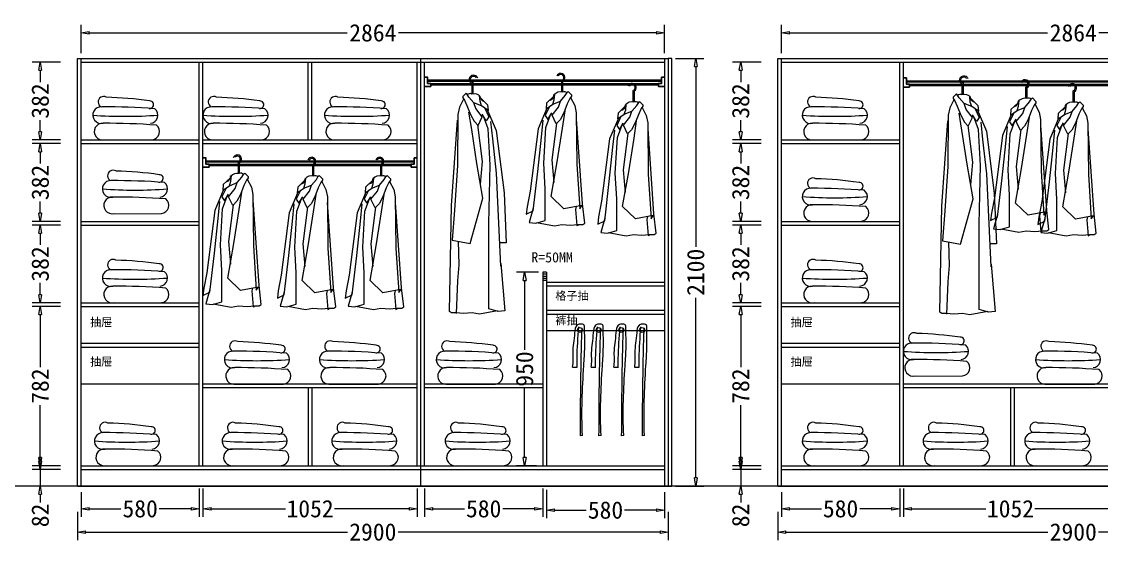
# Model space of a CAD drawing. Header units: millimetres. Extents: x 304407 to 361076, y -1262425 to -1203358.
# Drawn here: x 319507 to 324807, y -1252454 to -1249891 of the extents above; entities that cross this region are included whole.
import ezdxf

# ---------------------------------------------------------------- set-up
doc = ezdxf.new("R2010")
doc.units = ezdxf.units.MM
doc.header["$LTSCALE"] = 20
doc.layers.get('Defpoints').update_dxf_attribs({"color": 250})
for name, color, linetype in [('4', 1, 'Continuous'), ('6', 6, 'Continuous'), ('8', 8, 'Continuous'), ('LAYER10', 11, 'Continuous'), ('LAYER8', 11, 'Continuous'), ('图层3', 4, 'Continuous'), ('墙体', 40, 'Continuous')]:
    doc.layers.add(name, color=color, linetype=linetype)
doc.styles.get("Standard").update_dxf_attribs({"font": 'SimSun.ttf', "height": 85})
doc.styles.add('text', font='SimSun.ttf', dxfattribs={"height": 85})
doc.dimstyles.new('周文晶', dxfattribs={"dimtxt": 70, "dimasz": 40, "dimexe": 40, "dimexo": 30, "dimgap": 10, "dimtad": 0, "dimdec": 0, "dimtxsty": 'Standard', "dimblk": 'CLOSEDBLANK', "dimcen": 200, "dimclrd": 256, "dimclre": 256, "dimadec": 0, "dimazin": 0, "dimtfac": 1, "dimtdec": 0, "dimtmove": 0, "dimatfit": 3, "dimldrblk": 'CLOSEDBLANK', "dimfxl": 100, "dimfxlon": 1, "dimarcsym": 0})

# ---------------------------------------------------------------- blocks, each defined once
blk = doc.blocks.new('_ClosedBlank')
at = {"color": 0, "linetype": 'ByBlock', "lineweight": -2}
for p, q in [((-1, 0.17), (0, 0)), ((-1, 0.17), (-1, -0.17)), ((0, 0), (-1, -0.17))]:
    blk.add_line(p, q, dxfattribs=at)
blk = doc.blocks.new('*D2148')
at = {"lineweight": -2, "transparency": 16777216}
for p, q in [((320379.2, -1252184), (320379.2, -1252324)), ((319799.2, -1252202.4), (319799.2, -1252324)), ((319839.2, -1252284), (319995.1, -1252284)), ((320339.2, -1252284), (320183.2, -1252284))]:
    blk.add_line(p, q, dxfattribs=at)
at = {"layer": 'Defpoints', "color": 0, "transparency": 16777216}
for p in [(320379.2, -1252072.4), (319799.2, -1252172.4), (320379.2, -1252284)]:
    blk.add_point(p, dxfattribs=at)
at = {"lineweight": -2, "transparency": 16777216, "xscale": 40, "yscale": 40, "zscale": 40, "rotation": 180}
blk.add_blockref('_ClosedBlank', (319799.2, -1252284), dxfattribs=at)
at = {"lineweight": -2, "transparency": 16777216, "xscale": 40, "yscale": 40, "zscale": 40}
blk.add_blockref('_ClosedBlank', (320379.2, -1252284), dxfattribs=at)
at = {"color": 0, "transparency": 16777216, "insert": (320089.2, -1252284), "char_height": 85, "attachment_point": 5}
blk.add_mtext('580', dxfattribs=at)
blk = doc.blocks.new('*D2149')
at = {"lineweight": -2, "transparency": 16777216}
for p, q in [((321485.2, -1252184), (321485.2, -1252324)), ((322065.2, -1252184), (322065.2, -1252324)), ((321525.2, -1252284), (321681.1, -1252284)), ((322025.2, -1252284), (321869.2, -1252284))]:
    blk.add_line(p, q, dxfattribs=at)
at = {"layer": 'Defpoints', "color": 0, "transparency": 16777216}
for p in [(321485.2, -1250090.4), (322065.2, -1252072.4), (322065.2, -1252284)]:
    blk.add_point(p, dxfattribs=at)
at = {"lineweight": -2, "transparency": 16777216, "xscale": 40, "yscale": 40, "zscale": 40, "rotation": 180}
blk.add_blockref('_ClosedBlank', (321485.2, -1252284), dxfattribs=at)
at = {"lineweight": -2, "transparency": 16777216, "xscale": 40, "yscale": 40, "zscale": 40}
blk.add_blockref('_ClosedBlank', (322065.2, -1252284), dxfattribs=at)
at = {"color": 0, "transparency": 16777216, "insert": (321775.2, -1252284), "char_height": 85, "attachment_point": 5}
blk.add_mtext('580', dxfattribs=at)
blk = doc.blocks.new('*D2150')
at = {"lineweight": -2, "transparency": 16777216}
for p, q in [((319799.2, -1250047), (319799.2, -1249907)), ((322663.2, -1250047), (322663.2, -1249907)), ((319839.2, -1249947), (321105.5, -1249947)), ((322623.2, -1249947), (321356.9, -1249947))]:
    blk.add_line(p, q, dxfattribs=at)
at = {"layer": 'Defpoints', "color": 0, "transparency": 16777216}
for p in [(322663.2, -1249947), (319799.2, -1250090.4), (322663.2, -1250090.4)]:
    blk.add_point(p, dxfattribs=at)
at = {"lineweight": -2, "transparency": 16777216, "xscale": 40, "yscale": 40, "zscale": 40, "rotation": 180}
blk.add_blockref('_ClosedBlank', (319799.2, -1249947), dxfattribs=at)
at = {"lineweight": -2, "transparency": 16777216, "xscale": 40, "yscale": 40, "zscale": 40}
blk.add_blockref('_ClosedBlank', (322663.2, -1249947), dxfattribs=at)
at = {"color": 0, "transparency": 16777216, "insert": (321231.2, -1249947), "char_height": 85, "attachment_point": 5}
blk.add_mtext('2864', dxfattribs=at)
blk = doc.blocks.new('*D2151')
at = {"lineweight": -2, "transparency": 16777216}
for p, q in [((319781.2, -1252298.1), (319781.2, -1252438.1)), ((322681.2, -1252298.1), (322681.2, -1252438.1)), ((319821.2, -1252398.1), (321106.4, -1252398.1)), ((322641.2, -1252398.1), (321355.9, -1252398.1))]:
    blk.add_line(p, q, dxfattribs=at)
at = {"layer": 'Defpoints', "color": 0, "transparency": 16777216}
for p in [(319781.2, -1252172.4), (322681.2, -1252172.4), (322681.2, -1252398.1)]:
    blk.add_point(p, dxfattribs=at)
at = {"lineweight": -2, "transparency": 16777216, "xscale": 40, "yscale": 40, "zscale": 40, "rotation": 180}
blk.add_blockref('_ClosedBlank', (319781.2, -1252398.1), dxfattribs=at)
at = {"lineweight": -2, "transparency": 16777216, "xscale": 40, "yscale": 40, "zscale": 40}
blk.add_blockref('_ClosedBlank', (322681.2, -1252398.1), dxfattribs=at)
at = {"color": 0, "transparency": 16777216, "insert": (321231.2, -1252398.1), "char_height": 85, "attachment_point": 5}
blk.add_mtext('2900', dxfattribs=at)
blk = doc.blocks.new('*D2152')
at = {"lineweight": -2, "transparency": 16777216}
for p, q in [((322716.1, -1250072.4), (322856.1, -1250072.4)), ((322816.1, -1250112.4), (322816.1, -1250997.7)), ((322816.1, -1252132.4), (322816.1, -1251247.2)), ((322716.1, -1252172.4), (322856.1, -1252172.4))]:
    blk.add_line(p, q, dxfattribs=at)
at = {"layer": 'Defpoints', "color": 0, "transparency": 16777216}
for p in [(322681.2, -1250072.4), (322816.1, -1250072.4), (322681.2, -1252172.4)]:
    blk.add_point(p, dxfattribs=at)
at = {"lineweight": -2, "transparency": 16777216, "xscale": 40, "yscale": 40, "zscale": 40}
for p, rotation in [((322816.1, -1250072.4), 90), ((322816.1, -1252172.4), 270)]:
    blk.add_blockref('_ClosedBlank', p, dxfattribs=dict(at, rotation=rotation))
at = {"color": 0, "transparency": 16777216, "insert": (322816.1, -1251122.4), "char_height": 85, "attachment_point": 5, "rotation": 90}
blk.add_mtext('2100', dxfattribs=at)
blk = doc.blocks.new('*D2153')
at = {"lineweight": -2, "transparency": 16777216}
for p, q in [((322044.2, -1251122.4), (321936.2, -1251122.4)), ((321976.2, -1251162.4), (321976.2, -1251502.4)), ((321976.2, -1252032.4), (321976.2, -1251692.4)), ((322035.2, -1252072.4), (321936.2, -1252072.4))]:
    blk.add_line(p, q, dxfattribs=at)
at = {"layer": 'Defpoints', "color": 0, "transparency": 16777216}
for p in [(322074.2, -1251122.4), (321976.2, -1252072.4), (322065.2, -1252072.4)]:
    blk.add_point(p, dxfattribs=at)
at = {"lineweight": -2, "transparency": 16777216, "xscale": 40, "yscale": 40, "zscale": 40}
for p, rotation in [((321976.2, -1251122.4), 90), ((321976.2, -1252072.4), 270)]:
    blk.add_blockref('_ClosedBlank', p, dxfattribs=dict(at, rotation=rotation))
at = {"color": 0, "transparency": 16777216, "insert": (321976.2, -1251597.4), "char_height": 85, "attachment_point": 5, "rotation": 90}
blk.add_mtext('950', dxfattribs=at)
blk = doc.blocks.new('*D2154')
at = {"lineweight": -2, "transparency": 16777216}
for p, q in [((322083.2, -1252190.6), (322083.2, -1252330.6)), ((322663.2, -1252202.4), (322663.2, -1252330.6)), ((322123.2, -1252290.6), (322279.1, -1252290.6)), ((322623.2, -1252290.6), (322467.2, -1252290.6))]:
    blk.add_line(p, q, dxfattribs=at)
at = {"layer": 'Defpoints', "color": 0, "transparency": 16777216}
for p in [(322083.2, -1252072.4), (322663.2, -1252172.4), (322663.2, -1252290.6)]:
    blk.add_point(p, dxfattribs=at)
at = {"lineweight": -2, "transparency": 16777216, "xscale": 40, "yscale": 40, "zscale": 40, "rotation": 180}
blk.add_blockref('_ClosedBlank', (322083.2, -1252290.6), dxfattribs=at)
at = {"lineweight": -2, "transparency": 16777216, "xscale": 40, "yscale": 40, "zscale": 40}
blk.add_blockref('_ClosedBlank', (322663.2, -1252290.6), dxfattribs=at)
at = {"color": 0, "transparency": 16777216, "insert": (322373.2, -1252290.6), "char_height": 85, "attachment_point": 5}
blk.add_mtext('580', dxfattribs=at)
blk = doc.blocks.new('*D2155')
at = {"lineweight": -2, "transparency": 16777216}
for p, q in [((319598.9, -1252050.4), (319598.9, -1252010.4)), ((319698.9, -1252090.4), (319558.9, -1252090.4)), ((319598.9, -1252090.4), (319598.9, -1252172.4)), ((319698.9, -1252172.4), (319558.9, -1252172.4)), ((319598.9, -1252212.4), (319598.9, -1252252.4))]:
    blk.add_line(p, q, dxfattribs=at)
at = {"layer": 'Defpoints', "color": 0, "transparency": 16777216}
for p in [(319598.9, -1252090.4), (319799.2, -1252090.4), (319781.2, -1252172.4)]:
    blk.add_point(p, dxfattribs=at)
at = {"lineweight": -2, "transparency": 16777216, "xscale": 40, "yscale": 40, "zscale": 40}
for p, rotation in [((319598.9, -1252090.4), 270), ((319598.9, -1252172.4), 90)]:
    blk.add_blockref('_ClosedBlank', p, dxfattribs=dict(at, rotation=rotation))
at = {"color": 0, "transparency": 16777216, "insert": (319598.9, -1252316.5), "char_height": 85, "attachment_point": 5, "rotation": 90}
blk.add_mtext('82', dxfattribs=at)
blk = doc.blocks.new('*D2156')
at = {"lineweight": -2, "transparency": 16777216}
for p, q in [((319698.9, -1251290.4), (319558.9, -1251290.4)), ((319598.9, -1251330.4), (319598.9, -1251588.3)), ((319598.9, -1252032.4), (319598.9, -1251774.5)), ((319698.9, -1252072.4), (319558.9, -1252072.4))]:
    blk.add_line(p, q, dxfattribs=at)
at = {"layer": 'Defpoints', "color": 0, "transparency": 16777216}
for p in [(319598.9, -1251290.4), (319799.2, -1251290.4), (319799.2, -1252072.4)]:
    blk.add_point(p, dxfattribs=at)
at = {"lineweight": -2, "transparency": 16777216, "xscale": 40, "yscale": 40, "zscale": 40}
for p, rotation in [((319598.9, -1251290.4), 90), ((319598.9, -1252072.4), 270)]:
    blk.add_blockref('_ClosedBlank', p, dxfattribs=dict(at, rotation=rotation))
at = {"color": 0, "transparency": 16777216, "insert": (319598.9, -1251681.4), "char_height": 85, "attachment_point": 5, "rotation": 90}
blk.add_mtext('782', dxfattribs=at)
blk = doc.blocks.new('*D2157')
at = {"lineweight": -2, "transparency": 16777216}
for p, q in [((319698.9, -1250890.4), (319558.9, -1250890.4)), ((319598.9, -1250930.4), (319598.9, -1250988.1)), ((319598.9, -1251232.4), (319598.9, -1251174.8)), ((319698.9, -1251272.4), (319558.9, -1251272.4))]:
    blk.add_line(p, q, dxfattribs=at)
at = {"layer": 'Defpoints', "color": 0, "transparency": 16777216}
for p in [(319598.9, -1250890.4), (319799.2, -1250890.4), (319799.2, -1251272.4)]:
    blk.add_point(p, dxfattribs=at)
at = {"lineweight": -2, "transparency": 16777216, "xscale": 40, "yscale": 40, "zscale": 40}
for p, rotation in [((319598.9, -1250890.4), 90), ((319598.9, -1251272.4), 270)]:
    blk.add_blockref('_ClosedBlank', p, dxfattribs=dict(at, rotation=rotation))
at = {"color": 0, "transparency": 16777216, "insert": (319598.9, -1251081.4), "char_height": 85, "attachment_point": 5, "rotation": 90}
blk.add_mtext('382', dxfattribs=at)
blk = doc.blocks.new('*D2158')
at = {"lineweight": -2, "transparency": 16777216}
for p, q in [((319698.9, -1250490.4), (319558.9, -1250490.4)), ((319598.9, -1250530.4), (319598.9, -1250588.1)), ((319598.9, -1250832.4), (319598.9, -1250774.8)), ((319698.9, -1250872.4), (319558.9, -1250872.4))]:
    blk.add_line(p, q, dxfattribs=at)
at = {"layer": 'Defpoints', "color": 0, "transparency": 16777216}
for p in [(319598.9, -1250490.4), (319799.2, -1250490.4), (319799.2, -1250872.4)]:
    blk.add_point(p, dxfattribs=at)
at = {"lineweight": -2, "transparency": 16777216, "xscale": 40, "yscale": 40, "zscale": 40}
for p, rotation in [((319598.9, -1250490.4), 90), ((319598.9, -1250872.4), 270)]:
    blk.add_blockref('_ClosedBlank', p, dxfattribs=dict(at, rotation=rotation))
at = {"color": 0, "transparency": 16777216, "insert": (319598.9, -1250681.4), "char_height": 85, "attachment_point": 5, "rotation": 90}
blk.add_mtext('382', dxfattribs=at)
blk = doc.blocks.new('*D2159')
at = {"lineweight": -2, "transparency": 16777216}
for p, q in [((319698.9, -1250090.4), (319558.9, -1250090.4)), ((319598.9, -1250130.4), (319598.9, -1250188.1)), ((319598.9, -1250432.4), (319598.9, -1250374.8)), ((319698.9, -1250472.4), (319558.9, -1250472.4))]:
    blk.add_line(p, q, dxfattribs=at)
at = {"layer": 'Defpoints', "color": 0, "transparency": 16777216}
for p in [(319598.9, -1250090.4), (319799.2, -1250090.4), (319799.2, -1250472.4)]:
    blk.add_point(p, dxfattribs=at)
at = {"lineweight": -2, "transparency": 16777216, "xscale": 40, "yscale": 40, "zscale": 40}
for p, rotation in [((319598.9, -1250090.4), 90), ((319598.9, -1250472.4), 270)]:
    blk.add_blockref('_ClosedBlank', p, dxfattribs=dict(at, rotation=rotation))
at = {"color": 0, "transparency": 16777216, "insert": (319598.9, -1250281.4), "char_height": 85, "attachment_point": 5, "rotation": 90}
blk.add_mtext('382', dxfattribs=at)
blk = doc.blocks.new('*D2160')
at = {"lineweight": -2, "transparency": 16777216}
for p, q in [((320397.2, -1252184), (320397.2, -1252324)), ((321449.2, -1252184), (321449.2, -1252324)), ((320437.2, -1252284), (320802.9, -1252284)), ((321409.2, -1252284), (321043.5, -1252284))]:
    blk.add_line(p, q, dxfattribs=at)
at = {"layer": 'Defpoints', "color": 0, "transparency": 16777216}
for p in [(320397.2, -1252072.4), (321449.2, -1252072.4), (321449.2, -1252284)]:
    blk.add_point(p, dxfattribs=at)
at = {"lineweight": -2, "transparency": 16777216, "xscale": 40, "yscale": 40, "zscale": 40, "rotation": 180}
blk.add_blockref('_ClosedBlank', (320397.2, -1252284), dxfattribs=at)
at = {"lineweight": -2, "transparency": 16777216, "xscale": 40, "yscale": 40, "zscale": 40}
blk.add_blockref('_ClosedBlank', (321449.2, -1252284), dxfattribs=at)
at = {"color": 0, "transparency": 16777216, "insert": (320923.2, -1252284), "char_height": 85, "attachment_point": 5}
blk.add_mtext('1052', dxfattribs=at)
blk = doc.blocks.new('*D2174')
at = {"lineweight": -2, "transparency": 16777216}
for p, q in [((323817, -1252184), (323817, -1252324)), ((323237, -1252202.4), (323237, -1252324)), ((323277, -1252284), (323432.9, -1252284)), ((323777, -1252284), (323621, -1252284))]:
    blk.add_line(p, q, dxfattribs=at)
at = {"layer": 'Defpoints', "color": 0, "transparency": 16777216}
for p in [(323817, -1252072.4), (323237, -1252172.4), (323817, -1252284)]:
    blk.add_point(p, dxfattribs=at)
at = {"lineweight": -2, "transparency": 16777216, "xscale": 40, "yscale": 40, "zscale": 40, "rotation": 180}
blk.add_blockref('_ClosedBlank', (323237, -1252284), dxfattribs=at)
at = {"lineweight": -2, "transparency": 16777216, "xscale": 40, "yscale": 40, "zscale": 40}
blk.add_blockref('_ClosedBlank', (323817, -1252284), dxfattribs=at)
at = {"color": 0, "transparency": 16777216, "insert": (323527, -1252284), "char_height": 85, "attachment_point": 5}
blk.add_mtext('580', dxfattribs=at)
blk = doc.blocks.new('*D2176')
at = {"lineweight": -2, "transparency": 16777216}
for p, q in [((323237, -1250047), (323237, -1249907)), ((326101, -1250047), (326101, -1249907)), ((323277, -1249947), (324543.3, -1249947)), ((326061, -1249947), (324794.7, -1249947))]:
    blk.add_line(p, q, dxfattribs=at)
at = {"layer": 'Defpoints', "color": 0, "transparency": 16777216}
for p in [(326101, -1249947), (323237, -1250090.4), (326101, -1250090.4)]:
    blk.add_point(p, dxfattribs=at)
at = {"lineweight": -2, "transparency": 16777216, "xscale": 40, "yscale": 40, "zscale": 40, "rotation": 180}
blk.add_blockref('_ClosedBlank', (323237, -1249947), dxfattribs=at)
at = {"lineweight": -2, "transparency": 16777216, "xscale": 40, "yscale": 40, "zscale": 40}
blk.add_blockref('_ClosedBlank', (326101, -1249947), dxfattribs=at)
at = {"color": 0, "transparency": 16777216, "insert": (324669, -1249947), "char_height": 85, "attachment_point": 5}
blk.add_mtext('2864', dxfattribs=at)
blk = doc.blocks.new('*D2177')
at = {"lineweight": -2, "transparency": 16777216}
for p, q in [((323219, -1252298.1), (323219, -1252438.1)), ((326119, -1252298.1), (326119, -1252438.1)), ((323259, -1252398.1), (324544.2, -1252398.1)), ((326079, -1252398.1), (324793.7, -1252398.1))]:
    blk.add_line(p, q, dxfattribs=at)
at = {"layer": 'Defpoints', "color": 0, "transparency": 16777216}
for p in [(323219, -1252172.4), (326119, -1252172.4), (326119, -1252398.1)]:
    blk.add_point(p, dxfattribs=at)
at = {"lineweight": -2, "transparency": 16777216, "xscale": 40, "yscale": 40, "zscale": 40, "rotation": 180}
blk.add_blockref('_ClosedBlank', (323219, -1252398.1), dxfattribs=at)
at = {"lineweight": -2, "transparency": 16777216, "xscale": 40, "yscale": 40, "zscale": 40}
blk.add_blockref('_ClosedBlank', (326119, -1252398.1), dxfattribs=at)
at = {"color": 0, "transparency": 16777216, "insert": (324669, -1252398.1), "char_height": 85, "attachment_point": 5}
blk.add_mtext('2900', dxfattribs=at)
blk = doc.blocks.new('*D2181')
at = {"lineweight": -2, "transparency": 16777216}
for p, q in [((323036.7, -1252050.4), (323036.7, -1252010.4)), ((323136.7, -1252090.4), (322996.7, -1252090.4)), ((323036.7, -1252090.4), (323036.7, -1252172.4)), ((323136.7, -1252172.4), (322996.7, -1252172.4)), ((323036.7, -1252212.4), (323036.7, -1252252.4))]:
    blk.add_line(p, q, dxfattribs=at)
at = {"layer": 'Defpoints', "color": 0, "transparency": 16777216}
for p in [(323036.7, -1252090.4), (323237, -1252090.4), (323219, -1252172.4)]:
    blk.add_point(p, dxfattribs=at)
at = {"lineweight": -2, "transparency": 16777216, "xscale": 40, "yscale": 40, "zscale": 40}
for p, rotation in [((323036.7, -1252090.4), 270), ((323036.7, -1252172.4), 90)]:
    blk.add_blockref('_ClosedBlank', p, dxfattribs=dict(at, rotation=rotation))
at = {"color": 0, "transparency": 16777216, "insert": (323036.7, -1252316.5), "char_height": 85, "attachment_point": 5, "rotation": 90}
blk.add_mtext('82', dxfattribs=at)
blk = doc.blocks.new('*D2182')
at = {"lineweight": -2, "transparency": 16777216}
for p, q in [((323136.7, -1251290.4), (322996.7, -1251290.4)), ((323036.7, -1251330.4), (323036.7, -1251588.3)), ((323036.7, -1252032.4), (323036.7, -1251774.5)), ((323136.7, -1252072.4), (322996.7, -1252072.4))]:
    blk.add_line(p, q, dxfattribs=at)
at = {"layer": 'Defpoints', "color": 0, "transparency": 16777216}
for p in [(323036.7, -1251290.4), (323237, -1251290.4), (323237, -1252072.4)]:
    blk.add_point(p, dxfattribs=at)
at = {"lineweight": -2, "transparency": 16777216, "xscale": 40, "yscale": 40, "zscale": 40}
for p, rotation in [((323036.7, -1251290.4), 90), ((323036.7, -1252072.4), 270)]:
    blk.add_blockref('_ClosedBlank', p, dxfattribs=dict(at, rotation=rotation))
at = {"color": 0, "transparency": 16777216, "insert": (323036.7, -1251681.4), "char_height": 85, "attachment_point": 5, "rotation": 90}
blk.add_mtext('782', dxfattribs=at)
blk = doc.blocks.new('*D2183')
at = {"lineweight": -2, "transparency": 16777216}
for p, q in [((323136.7, -1250890.4), (322996.7, -1250890.4)), ((323036.7, -1250930.4), (323036.7, -1250988.1)), ((323036.7, -1251232.4), (323036.7, -1251174.8)), ((323136.7, -1251272.4), (322996.7, -1251272.4))]:
    blk.add_line(p, q, dxfattribs=at)
at = {"layer": 'Defpoints', "color": 0, "transparency": 16777216}
for p in [(323036.7, -1250890.4), (323237, -1250890.4), (323237, -1251272.4)]:
    blk.add_point(p, dxfattribs=at)
at = {"lineweight": -2, "transparency": 16777216, "xscale": 40, "yscale": 40, "zscale": 40}
for p, rotation in [((323036.7, -1250890.4), 90), ((323036.7, -1251272.4), 270)]:
    blk.add_blockref('_ClosedBlank', p, dxfattribs=dict(at, rotation=rotation))
at = {"color": 0, "transparency": 16777216, "insert": (323036.7, -1251081.4), "char_height": 85, "attachment_point": 5, "rotation": 90}
blk.add_mtext('382', dxfattribs=at)
blk = doc.blocks.new('*D2184')
at = {"lineweight": -2, "transparency": 16777216}
for p, q in [((323136.7, -1250490.4), (322996.7, -1250490.4)), ((323036.7, -1250530.4), (323036.7, -1250588.1)), ((323036.7, -1250832.4), (323036.7, -1250774.8)), ((323136.7, -1250872.4), (322996.7, -1250872.4))]:
    blk.add_line(p, q, dxfattribs=at)
at = {"layer": 'Defpoints', "color": 0, "transparency": 16777216}
for p in [(323036.7, -1250490.4), (323237, -1250490.4), (323237, -1250872.4)]:
    blk.add_point(p, dxfattribs=at)
at = {"lineweight": -2, "transparency": 16777216, "xscale": 40, "yscale": 40, "zscale": 40}
for p, rotation in [((323036.7, -1250490.4), 90), ((323036.7, -1250872.4), 270)]:
    blk.add_blockref('_ClosedBlank', p, dxfattribs=dict(at, rotation=rotation))
at = {"color": 0, "transparency": 16777216, "insert": (323036.7, -1250681.4), "char_height": 85, "attachment_point": 5, "rotation": 90}
blk.add_mtext('382', dxfattribs=at)
blk = doc.blocks.new('*D2185')
at = {"lineweight": -2, "transparency": 16777216}
for p, q in [((323136.7, -1250090.4), (322996.7, -1250090.4)), ((323036.7, -1250130.4), (323036.7, -1250188.1)), ((323036.7, -1250432.4), (323036.7, -1250374.8)), ((323136.7, -1250472.4), (322996.7, -1250472.4))]:
    blk.add_line(p, q, dxfattribs=at)
at = {"layer": 'Defpoints', "color": 0, "transparency": 16777216}
for p in [(323036.7, -1250090.4), (323237, -1250090.4), (323237, -1250472.4)]:
    blk.add_point(p, dxfattribs=at)
at = {"lineweight": -2, "transparency": 16777216, "xscale": 40, "yscale": 40, "zscale": 40}
for p, rotation in [((323036.7, -1250090.4), 90), ((323036.7, -1250472.4), 270)]:
    blk.add_blockref('_ClosedBlank', p, dxfattribs=dict(at, rotation=rotation))
at = {"color": 0, "transparency": 16777216, "insert": (323036.7, -1250281.4), "char_height": 85, "attachment_point": 5, "rotation": 90}
blk.add_mtext('382', dxfattribs=at)
blk = doc.blocks.new('*D2186')
at = {"lineweight": -2, "transparency": 16777216}
for p, q in [((323835, -1252184), (323835, -1252324)), ((324887, -1252184), (324887, -1252324)), ((323875, -1252284), (324240.7, -1252284)), ((324847, -1252284), (324481.2, -1252284))]:
    blk.add_line(p, q, dxfattribs=at)
at = {"layer": 'Defpoints', "color": 0, "transparency": 16777216}
for p in [(323835, -1252072.4), (324887, -1252072.4), (324887, -1252284)]:
    blk.add_point(p, dxfattribs=at)
at = {"lineweight": -2, "transparency": 16777216, "xscale": 40, "yscale": 40, "zscale": 40, "rotation": 180}
blk.add_blockref('_ClosedBlank', (323835, -1252284), dxfattribs=at)
at = {"lineweight": -2, "transparency": 16777216, "xscale": 40, "yscale": 40, "zscale": 40}
blk.add_blockref('_ClosedBlank', (324887, -1252284), dxfattribs=at)
at = {"color": 0, "transparency": 16777216, "insert": (324361, -1252284), "char_height": 85, "attachment_point": 5}
blk.add_mtext('1052', dxfattribs=at)
blk = doc.blocks.new('A$C1C5764E0')
at = {"layer": '8'}
for p, q in [((172.3, 708.4), (172.3, 657.4)), ((178.3, 708.4), (178.3, 657.4)), ((137.4, 618.5), (140.1, 644.9)), ((167.9, 611.6), (191.5, 639.3)), ((191.5, 639.3), (201.2, 654.6)), ((201.2, 654.6), (205.3, 658.7)), ((205.3, 658.7), (222, 642.1)), ((222, 642.1), (222, 635.2)), ((113.7, 585.2), (93.2, 541.7)), ((99.9, 601.9), (97.1, 574.2)), ((97.1, 574.2), (130.4, 596.4)), ((135.3, 635.3), (99.9, 601.9)), ((130.4, 596.4), (137.4, 618.5)), ((130.4, 596.4), (167.9, 611.6)), ((158.2, 582.5), (167.9, 611.6)), ((201.2, 597.8), (184.5, 553.4)), ((213.6, 624.1), (201.2, 597.8)), ((222, 635.2), (213.6, 624.1)), ((217.8, 629.6), (238.6, 589.4)), ((238.6, 589.4), (245.5, 553.4)), ((103, 580.9), (58.4, 475.1)), ((93.2, 541.7), (106.3, 522.1)), ((96.5, 482.8), (119.4, 544.9)), ((106.3, 522.1), (125.9, 554.7)), ((126.3, 542.3), (158.2, 582.5)), ((147.1, 499.3), (126.3, 542.3)), ((184.5, 553.4), (166.5, 520.1)), ((178.3, 479.5), (191.3, 564.6)), ((245.5, 553.4), (248.3, 302.5)), ((75, 435), (83.4, 518.8)), ((86.6, 306.3), (96.5, 482.8)), ((148.8, 502.4), (125.9, 322.6)), ((166.5, 520.1), (147.1, 499.3)), ((152.1, 312.8), (178.3, 479.5)), ((276.4, 106.8), (247, 525.3)), ((58.4, 475.1), (19.5, 168.8)), ((57, 265.8), (75, 435)), ((125.9, 322.6), (135.7, 211.4)), ((34.3, 73.1), (57, 265.8)), ((93.2, 180.9), (86.6, 306.3)), ((122.6, 142.8), (152.1, 312.8)), ((248.3, 302.5), (262.2, 83.5)), ((19.5, 168.8), (4.8, 92.7)), ((93.2, 26.2), (93.2, 180.9)), ((184.8, 82.8), (122.6, 142.8)), ((286.7, 13.1), (276.4, 106.8)), ((4.8, 92.7), (0, 56.7)), ((0, 56.7), (34.3, 73.1)), ((34.3, 86.2), (14.7, 16.3)), ((273.1, 99.1), (184.8, 82.8)), ((244.2, 93.8), (240.9, 79.6)), ((240.9, 79.6), (247.4, 1.1)), ((262.2, 83.5), (273.1, 99.1)), ((14.7, 16.3), (47.4, 13.1)), ((47.4, 13.1), (93.2, 26.2)), ((50.7, 16.3), (139, 0)), ((139, 0), (175, 6.5)), ((175, 6.5), (217.5, 3.3)), ((217.5, 3.3), (253.5, 6.5)), ((247.4, 1.1), (254, 3.3)), ((253.5, 6.5), (276.9, 6.5)), ((276.9, 6.5), (286.7, 13.1))]:
    blk.add_line(p, q, dxfattribs=at)
for centre, radius, start, end in [((168.9, 727.1), 20.9, 296.6338, 159.5285), ((168.9, 727.1), 14.9, 296.6338, 150.6175), ((175.9, 709.9), 3.91, 94.6712, 201.9626), ((110.9, 641.2), 25.1, 286.2636, 2.0248), ((168.9, 613.1), 43.9, 77.6993, 138.5966), ((186.2, 639.8), 18, 42.48, 116.3392)]:
    blk.add_arc(centre, radius, start, end, dxfattribs=at)
blk = doc.blocks.new('A$C4F477F88')
at = {"layer": 'LAYER10'}
blk.add_blockref('A$C1C5764E0', (0, 0), dxfattribs=at)
blk = doc.blocks.new('A$C5E603B19')
at = {"layer": 'LAYER8'}
blk.add_blockref('A$C4F477F88', (0, 0), dxfattribs=at)
blk = doc.blocks.new('A$C1B0A679D')
at = {"layer": '图层3'}
blk.add_blockref('A$C5E603B19', (0, 0), dxfattribs=at)
blk = doc.blocks.new('A$C52EB379C')
at = {"layer": '8'}
for p, q in [((163.3, 1134.6), (163.3, 1083.5)), ((169.3, 1134.6), (169.3, 1083.5)), ((126.4, 1061.5), (91, 1028.1)), ((128.4, 1044.7), (131.2, 1071)), ((159, 1037.8), (182.5, 1065.5)), ((182.5, 1065.5), (192.3, 1080.7)), ((192.3, 1080.7), (196.4, 1084.9)), ((196.4, 1084.9), (213.1, 1068.3)), ((213.1, 1061.3), (204.7, 1050.2)), ((213.1, 1068.3), (213.1, 1061.3)), ((94.1, 1007.1), (49.5, 901.3)), ((104.8, 1011.4), (84.3, 967.8)), ((91, 1028.1), (88.2, 1000.3)), ((88.2, 1000.3), (121.5, 1022.5)), ((117.4, 968.5), (149.3, 1008.7)), ((121.5, 1022.5), (128.4, 1044.7)), ((121.5, 1022.5), (159, 1037.8)), ((149.3, 1008.7), (159, 1037.8)), ((192.3, 1023.9), (175.6, 979.5)), ((204.7, 1050.2), (192.3, 1023.9)), ((208.9, 1055.8), (229.7, 1015.6)), ((229.7, 1015.6), (236.6, 979.5)), ((84.3, 967.8), (97.4, 948.2)), ((87.6, 909), (110.5, 971.1)), ((97.4, 948.2), (117, 980.9)), ((138.2, 925.5), (117.4, 968.5)), ((175.6, 979.5), (157.6, 946.3)), ((169.3, 905.7), (182.4, 990.7)), ((236.6, 979.5), (239.4, 728.7)), ((49.5, 901.3), (10.6, 595)), ((66.1, 861.1), (74.5, 944.9)), ((77.7, 732.4), (87.6, 909)), ((139.9, 928.6), (117, 748.8)), ((157.6, 946.3), (138.2, 925.5)), ((143.2, 738.9), (169.3, 905.7)), ((267.5, 533), (238.1, 951.5)), ((48.1, 692), (66.1, 861.1)), ((117, 748.8), (126.8, 637.6)), ((25.4, 235.4), (48.1, 692)), ((84.3, 444.7), (77.7, 732.4)), ((113.7, 568.9), (143.2, 738.9)), ((239.4, 728.7), (253.3, 509.7)), ((10.6, 595), (0, 349)), ((175.9, 346.6), (113.7, 568.9)), ((277.8, 13.1), (267.5, 533)), ((253.3, 509.7), (264.2, 362.9)), ((84.3, 26.2), (84.3, 444.7)), ((0, 349), (31, 349)), ((264.2, 362.9), (175.9, 346.6)), ((235.3, 357.6), (232, 242)), ((25.4, 248.5), (5.8, 16.3)), ((232, 242), (238.5, 163.5)), ((238.5, 163.5), (245.1, 3.3)), ((5.8, 16.3), (38.5, 13.1)), ((38.5, 13.1), (84.3, 26.2)), ((41.7, 16.3), (130.1, 0)), ((130.1, 0), (166.1, 6.5)), ((166.1, 6.5), (208.6, 3.3)), ((208.6, 3.3), (244.6, 6.5)), ((244.6, 6.5), (268, 6.5)), ((268, 6.5), (277.8, 13.1))]:
    blk.add_line(p, q, dxfattribs=at)
for centre, radius, start, end in [((160, 1153.2), 20.9, 296.6338, 159.5285), ((160, 1153.2), 14.9, 296.6338, 150.6175), ((167, 1136), 3.91, 94.6712, 201.9626), ((102, 1067.4), 25.1, 286.2636, 2.0248), ((160, 1039.2), 43.9, 77.6993, 138.5966), ((177.3, 1066), 18, 42.48, 116.3392)]:
    blk.add_arc(centre, radius, start, end, dxfattribs=at)
blk = doc.blocks.new('A$C05785CA5')
at = {"layer": 'LAYER10'}
blk.add_blockref('A$C52EB379C', (0, 0), dxfattribs=at)
blk = doc.blocks.new('A$C100967EE')
at = {"layer": 'LAYER10'}
blk.add_blockref('A$C05785CA5', (0, 0), dxfattribs=at)
blk = doc.blocks.new('A$C65D30603')
at = {"layer": 'LAYER8'}
blk.add_blockref('A$C100967EE', (0, 0), dxfattribs=at)
blk = doc.blocks.new('A$C50CE712E')
at = {"layer": '图层3'}
blk.add_blockref('A$C65D30603', (0, 0), dxfattribs=at)
blk = doc.blocks.new('A$C11F00F61')
at = {"color": 8}
blk.add_line((48.2, 0), (290.3, 1.2), dxfattribs=at)
at = {"layer": '墙体', "color": 8}
for centre, radius, start, end in [((52.6, 186.6), 26.7, 59.8021, 244.0801), ((41, 121.6), 41, 86.0834, 284.0988), ((53.8, -3125.6), 3288.1, 85.6244, 90.1755), ((9.8, -1698.7), 1909.1, 81.8981, 88.3112), ((280.3, 173), 18.4, 260.1551, 94.4157), ((159.2, 2329.1), 2213.2, 265.8756, 274.159), ((279.7, 121.7), 40, 274.9406, 51.3165), ((48.2, 41), 41, 86.0834, 284.0988), ((61, -3206.2), 3288.1, 85.6244, 90.1755), ((286.9, 41.1), 40, 274.9406, 51.3165)]:
    blk.add_arc(centre, radius, start, end, dxfattribs=at)
blk = doc.blocks.new('A$C3B9601DC')
at = {"layer": '4', "color": 8}
blk.add_line((62, 1.5), (47.4, 0), dxfattribs=at)
for points, knots in [([(62, 1.5), (55.4, 144.3), (62.8, 324.3), (78.7, 548.8), (75.2, 622.1), (75.7, 684.6), (46.8, 686.9), (17.9, 676.1), (12.7, 599.8), (-1.5, 524.3), (4.4, 450.4), (0, 421.8)], [0, 0, 0, 0, 428.516837, 544.203019, 664.137455, 677.621305, 701.749401, 722.125787, 770.743064, 895.133582, 980.731534, 980.731534, 980.731534, 980.731534]), ([(37.8, 667.5), (32.8, 603.2), (26.4, 521.3), (26.8, 439.3), (26.9, 421.8)], [0, 0, 0, 0, 193.394932, 246.046188, 246.046188, 246.046188, 246.046188])]:
    blk.add_open_spline(points, degree=3, knots=knots, dxfattribs=at)
blk.add_spline([(57.6, 658.7), (53.2, 497.8), (47.4, 0)], degree=3, dxfattribs=at)
blk.add_open_spline([(1.4, 421.8), (10.7, 421.8), (19.9, 421.8), (29.2, 421.8)], degree=3, dxfattribs=at)
at = {"layer": '6', "color": 8}
blk.add_circle((47.2, 648.9), 15, dxfattribs=at)
blk = doc.blocks.new('edr334343')
at = {"layer": '6', "color": 8, "xscale": 0.7999999999301508, "yscale": 0.7999999999301508, "zscale": 0.7999999999301508}
for p in [(311012.9, -1202094.7), (311104.2, -1202094.7), (311215.5, -1202094.7), (311317.6, -1202094.7)]:
    blk.add_blockref('A$C3B9601DC', p, dxfattribs=at)

msp = doc.modelspace()

# ---------------------------------------------------------------- linework, layer by layer
for p, q in [((319781.2, -1252172.4), (319781.2, -1250072.4)), ((319781.2, -1250072.4), (322681.2, -1250072.4)), ((319799.2, -1252172.4), (319799.2, -1250072.4)), ((321467.2, -1252172.4), (321467.2, -1250072.4)), ((322663.2, -1250072.4), (322663.2, -1252172.4)), ((322681.2, -1250072.4), (322681.2, -1252172.4)), ((322699.2, -1250072.4), (322681.2, -1250072.4)), ((322699.2, -1252172.4), (322699.2, -1250072.4)), ((323219, -1252172.4), (323219, -1250072.4)), ((323219, -1250072.4), (326119, -1250072.4)), ((323237, -1252172.4), (323237, -1250072.4)), ((319799.2, -1250090.4), (322663.2, -1250090.4)), ((320379.2, -1252072.4), (320379.2, -1250090.4)), ((320397.2, -1252072.4), (320397.2, -1250090.4)), ((320914.2, -1250472.4), (320914.2, -1250090.4)), ((320932.2, -1250472.4), (320932.2, -1250090.4)), ((321449.2, -1252072.4), (321449.2, -1250090.4)), ((321485.2, -1252072.4), (321485.2, -1250090.4)), ((323237, -1250090.4), (326101, -1250090.4)), ((323817, -1252072.4), (323817, -1250090.4)), ((323835, -1252072.4), (323835, -1250090.4)), ((319799.2, -1250472.4), (320379.2, -1250472.4)), ((319799.2, -1250490.4), (320379.2, -1250490.4)), ((320397.2, -1250472.4), (321449.2, -1250472.4)), ((320397.2, -1250490.4), (321449.2, -1250490.4)), ((323237, -1250472.4), (323817, -1250472.4)), ((323237, -1250490.4), (323817, -1250490.4)), ((319799.2, -1250872.4), (320379.2, -1250872.4)), ((323237, -1250872.4), (323817, -1250872.4)), ((319799.2, -1250890.4), (320379.2, -1250890.4)), ((323237, -1250890.4), (323817, -1250890.4)), ((322065.2, -1251122.4), (322065.2, -1252072.4)), ((322083.2, -1251122.4), (322065.2, -1251122.4)), ((322083.2, -1251132.4), (322065.2, -1251132.4)), ((322083.2, -1251122.4), (322083.2, -1252072.4)), ((322083.2, -1251142.4), (322065.2, -1251142.4)), ((322083.2, -1251152.4), (322065.2, -1251152.4)), ((322083.2, -1251162.4), (322065.2, -1251162.4)), ((322663.2, -1251172.4), (322083.2, -1251172.4)), ((322663.2, -1251190.4), (322083.2, -1251190.4)), ((319799.2, -1251272.4), (320379.2, -1251272.4)), ((319799.2, -1251290.4), (320379.2, -1251290.4)), ((323237, -1251272.4), (323817, -1251272.4)), ((323237, -1251290.4), (323817, -1251290.4)), ((322663.2, -1251310.4), (322083.2, -1251310.4)), ((322663.2, -1251330.4), (322083.2, -1251330.4)), ((322663.2, -1251410.4), (322083.2, -1251410.4)), ((319799.2, -1251470.4), (320379.2, -1251470.4)), ((319799.2, -1251490.4), (320379.2, -1251490.4)), ((323237, -1251470.4), (323817, -1251470.4)), ((323237, -1251490.4), (323817, -1251490.4)), ((319799.2, -1251670.4), (320379.2, -1251670.4)), ((321449.2, -1251672.4), (320397.2, -1251672.4)), ((321449.2, -1251690.4), (320397.2, -1251690.4)), ((320914.2, -1251690.4), (320914.2, -1252072.4)), ((320932.2, -1251690.4), (320932.2, -1252072.4)), ((322065.2, -1251672.4), (321485.2, -1251672.4)), ((322065.2, -1251690.4), (321485.2, -1251690.4)), ((323237, -1251670.4), (323817, -1251670.4)), ((324887, -1251672.4), (323835, -1251672.4)), ((324887, -1251690.4), (323835, -1251690.4)), ((324361, -1251690.4), (324361, -1252072.4)), ((324379, -1251690.4), (324379, -1252072.4)), ((319799.2, -1252072.4), (322663.2, -1252072.4)), ((319799.2, -1252090.4), (322663.2, -1252090.4)), ((323237, -1252072.4), (326101, -1252072.4)), ((323237, -1252090.4), (326101, -1252090.4)), ((319781.2, -1252172.4), (322681.2, -1252172.4)), ((322681.2, -1252172.4), (322699.2, -1252172.4)), ((323219, -1252172.4), (326119, -1252172.4))]:
    msp.add_line(p, q)
at = {"color": 8}
msp.add_line((361075.9, -1252172.4), (304407.4, -1252172.4), dxfattribs=at)
msp.add_line((361075.9, -1252172.4), (304407.4, -1252172.4), dxfattribs=at)
at = {"lineweight": 30}
for points in [[(321485.2, -1250164.7), (321500.2, -1250164.7), (321500.2, -1250194.7), (321515.2, -1250194.7), (321515.2, -1250209.7), (321485.2, -1250209.7)], [(322648.2, -1250179.7), (321500.2, -1250179.7)], [(322648.2, -1250184.3), (321500.2, -1250184.3)], [(322663.2, -1250164.7), (322648.2, -1250164.7), (322648.2, -1250194.7), (322633.2, -1250194.7), (322633.2, -1250209.7), (322663.2, -1250209.7)], [(323835, -1250168.2), (323850, -1250168.2), (323850, -1250198.2), (323865, -1250198.2), (323865, -1250213.2), (323835, -1250213.2)], [(324872, -1250183.2), (323850, -1250183.2)], [(322633.2, -1250196.8), (321515.2, -1250196.8)], [(322633.2, -1250202.2), (321515.2, -1250202.2)], [(324872, -1250187.7), (323850, -1250187.7)], [(324857, -1250200.2), (323865, -1250200.2)], [(324857, -1250205.7), (323865, -1250205.7)], [(320397.2, -1250561.1), (320412.2, -1250561.1), (320412.2, -1250591.1), (320427.2, -1250591.1), (320427.2, -1250606.1), (320397.2, -1250606.1)], [(321434.2, -1250576.1), (320412.2, -1250576.1)], [(321434.2, -1250580.7), (320412.2, -1250580.7)], [(321419.2, -1250593.2), (320427.2, -1250593.2)], [(321419.2, -1250598.6), (320427.2, -1250598.6)], [(321449.2, -1250561.1), (321434.2, -1250561.1), (321434.2, -1250591.1), (321419.2, -1250591.1), (321419.2, -1250606.1), (321449.2, -1250606.1)]]:
    msp.add_lwpolyline(points, dxfattribs=at)

# ---------------------------------------------------------------- block references
at = {"xscale": -1}
for p in [(321885.6, -1251327.4), (324292.1, -1251330.9)]:
    msp.add_blockref('A$C50CE712E', p, dxfattribs=at)
for name, p in [('A$C1B0A679D', (321984.3, -1250893.5)), ('A$C1B0A679D', (324263.1, -1250925)), ('A$C1B0A679D', (322334.8, -1250942.6)), ('A$C1B0A679D', (324495.4, -1250943.9)), ('A$C11F00F61', (319856.8, -1250472.4)), ('A$C11F00F61', (320397.2, -1250472.4)), ('A$C11F00F61', (320993.8, -1250472.4)), ('A$C11F00F61', (323338.8, -1250472.4)), ('A$C1B0A679D', (320397.2, -1251293.9)), ('A$C1B0A679D', (320762.5, -1251305.8)), ('A$C1B0A679D', (321095.9, -1251305.8)), ('A$C11F00F61', (319903.5, -1250834.6)), ('A$C11F00F61', (323338.8, -1250872.4)), ('A$C11F00F61', (319903.5, -1251272.4)), ('A$C11F00F61', (323338.8, -1251272.4)), ('edr334343', (11197.4, -49830.3)), ('A$C11F00F61', (323835, -1251632.4)), ('A$C11F00F61', (320502.2, -1251672.4)), ('A$C11F00F61', (320969, -1251672.4)), ('A$C11F00F61', (321542.6, -1251672.4)), ('A$C11F00F61', (324483.8, -1251672.4)), ('A$C11F00F61', (319864.5, -1252072.4)), ('A$C11F00F61', (320491.6, -1252072.4)), ('A$C11F00F61', (321029.5, -1252072.4)), ('A$C11F00F61', (321586.2, -1252072.4)), ('A$C11F00F61', (323338.8, -1252072.4)), ('A$C11F00F61', (323931.9, -1252072.4)), ('A$C11F00F61', (324430.5, -1252072.4))]:
    msp.add_blockref(name, p)

# ---------------------------------------------------------------- texts
at = {"attachment_point": 1, "style": 'text'}
for s, insert, char_height, width in [('R=50MM', (322009, -1251023.9), 50, 419.038), ('格子抽', (322126.8, -1251217.6), 40, 305.609), ('抽屉', (319843.5, -1251348.1), 40, 305.609), ('裤抽', (322126.8, -1251338.8), 40, 305.609), ('抽屉', (323281.3, -1251348.1), 40, 305.609), ('抽屉', (319843.5, -1251541.4), 40, 305.609), ('抽屉', (323281.3, -1251541.4), 40, 305.609)]:
    msp.add_mtext(s, dxfattribs=dict(at, insert=insert, char_height=char_height, width=width))

# ---------------------------------------------------------------- dimensions: what is measured, and where the dimension line sits
for base, p1, p2, picture, middle in [((322663.2, -1249947), (319799.2, -1250090.4), (322663.2, -1250090.4), '*D2150', (321231.2, -1249947)), ((326101, -1249947), (323237, -1250090.4), (326101, -1250090.4), '*D2176', (324669, -1249947)), ((322065.2, -1252284), (321485.2, -1250090.4), (322065.2, -1252072.4), '*D2149', (321775.2, -1252284)), ((320379.2, -1252284), (319799.2, -1252172.4), (320379.2, -1252072.4), '*D2148', (320089.2, -1252284)), ((321449.2, -1252284), (320397.2, -1252072.4), (321449.2, -1252072.4), '*D2160', (320923.2, -1252284)), ((322663.2, -1252290.6), (322083.2, -1252072.4), (322663.2, -1252172.4), '*D2154', (322373.2, -1252290.6)), ((323817, -1252284), (323237, -1252172.4), (323817, -1252072.4), '*D2174', (323527, -1252284)), ((324887, -1252284), (323835, -1252072.4), (324887, -1252072.4), '*D2186', (324361, -1252284)), ((322681.2, -1252398.1), (319781.2, -1252172.4), (322681.2, -1252172.4), '*D2151', (321231.2, -1252398.1)), ((326119, -1252398.1), (323219, -1252172.4), (326119, -1252172.4), '*D2177', (324669, -1252398.1))]:
    dim = msp.add_linear_dim(base=base, p1=p1, p2=p2, dimstyle='周文晶')
    dim.commit()
    dim.dimension.update_dxf_attribs({"geometry": picture, "text_midpoint": middle})
for base, p1, p2, angle, picture, middle in [((322816.1, -1250072.4), (322681.2, -1252172.4), (322681.2, -1250072.4), 90, '*D2152', (322816.1, -1251122.4)), ((319598.9, -1250090.4), (319799.2, -1250472.4), (319799.2, -1250090.4), 270, '*D2159', (319598.9, -1250281.4)), ((323036.7, -1250090.4), (323237, -1250472.4), (323237, -1250090.4), 270, '*D2185', (323036.7, -1250281.4)), ((319598.9, -1250490.4), (319799.2, -1250872.4), (319799.2, -1250490.4), 270, '*D2158', (319598.9, -1250681.4)), ((323036.7, -1250490.4), (323237, -1250872.4), (323237, -1250490.4), 270, '*D2184', (323036.7, -1250681.4)), ((319598.9, -1250890.4), (319799.2, -1251272.4), (319799.2, -1250890.4), 270, '*D2157', (319598.9, -1251081.4)), ((323036.7, -1250890.4), (323237, -1251272.4), (323237, -1250890.4), 270, '*D2183', (323036.7, -1251081.4)), ((321976.2, -1252072.4), (322074.2, -1251122.4), (322065.2, -1252072.4), 90, '*D2153', (321976.2, -1251597.4)), ((319598.9, -1251290.4), (319799.2, -1252072.4), (319799.2, -1251290.4), 270, '*D2156', (319598.9, -1251681.4)), ((323036.7, -1251290.4), (323237, -1252072.4), (323237, -1251290.4), 270, '*D2182', (323036.7, -1251681.4))]:
    dim = msp.add_linear_dim(base=base, p1=p1, p2=p2, angle=angle, dimstyle='周文晶')
    dim.commit()
    dim.dimension.update_dxf_attribs({"geometry": picture, "text_midpoint": middle})
for base, p1, p2, picture, middle in [((319598.9, -1252090.4), (319781.2, -1252172.4), (319799.2, -1252090.4), '*D2155', (319598.9, -1252316.5)), ((323036.7, -1252090.4), (323219, -1252172.4), (323237, -1252090.4), '*D2181', (323036.7, -1252316.5))]:
    dim = msp.add_linear_dim(base=base, p1=p1, p2=p2, angle=270, dimstyle='周文晶')
    dim.commit()
    dim.dimension.update_dxf_attribs({"geometry": picture, "text_midpoint": middle, "dimtype": 128})

doc.saveas('drawing.dxf')
